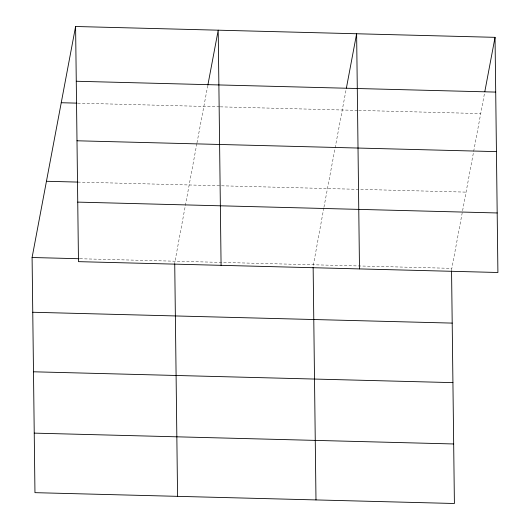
<?xml version="1.0" encoding="UTF-8"?>
<svg xmlns="http://www.w3.org/2000/svg" width="530" height="530" viewBox="0 0 530 530"><rect width="100%" height="100%" fill="white"/><g stroke="black" fill="none" stroke-linecap="round" stroke-linejoin="round"><path stroke-width="0.4" stroke-dasharray="2.65 1.99" d="M196.835 143.663L174.721 262.827M196.988 142.855L207.667 86.145M323.803 208.005L313.137 266.404M323.956 207.19L346.083 89.722M451.547 269.982L484.652 92.492M77.724 103.158L219.506 106.822M220.328 106.848L357.916 110.399M358.744 110.425L480.677 113.572M77.771 182.088L465.89 192.118M79.904 258.746L451.527 268.352"/><path stroke-width="0.79" d="M451.56 270.803L454.402 503.5L34.96 492.661L32.091 257.507L75.598 26.5L495.04 37.338L497.908 272.493L78.473 261.648L75.598 26.5M207.82 85.33L218.208 30.184L221.083 265.338M346.388 88.099L356.624 33.761L359.492 268.915M484.804 91.677L495.04 37.338M76.267 81.249L495.709 92.094M61.241 102.734L76.903 103.138M76.996 140.781L496.431 151.626M46.448 181.273L77.771 182.088M77.744 202.115L497.18 212.961M32.091 257.507L79.076 258.726M32.761 312.256L452.196 323.101M33.483 371.788L452.925 382.633M34.238 433.129L453.673 443.968M313.144 267.226L315.986 499.923M174.728 263.648L177.57 496.345"/></g></svg>
